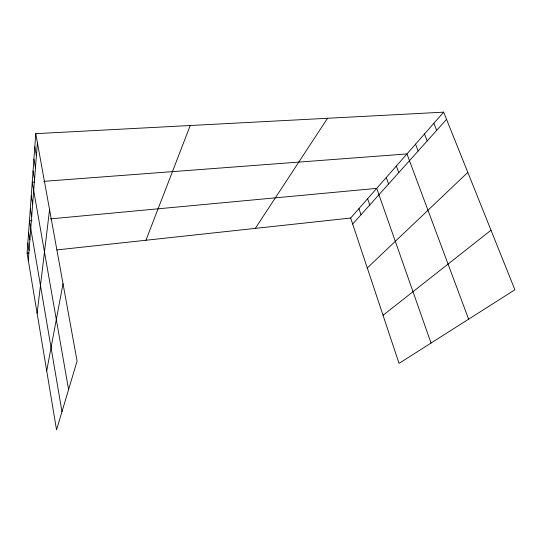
<?xml version="1.0" encoding="UTF-8"?>
<svg xmlns="http://www.w3.org/2000/svg" width="542" height="542" viewBox="0 0 542 542"><rect width="100%" height="100%" fill="white"/><g stroke="black" fill="none" stroke-linecap="round" stroke-linejoin="round"><path stroke-width="0.81" d="M35.765 133.657L77.079 361.114L56.537 429.847L27.1 253.155L35.765 133.657L443.654 112.153L514.9 289.767L399.041 363.391L350.667 218.033L443.654 112.153M28.299 260.363L37.405 142.688M37.127 313.323L49.566 209.625M46.707 370.863L63.021 283.703M145.954 240.255L190.235 125.514M255.316 228.385L327.537 118.271M352.666 224.042L446.547 119.355M367.286 267.965L467.814 172.376M383.038 315.295L491.018 230.221M27.1 253.155L28.76 252.972M56.835 249.923L350.667 218.033M31.951 220.608L29.444 220.838L61.971 411.656M50.345 218.887L376.717 188.372L431.039 343.059M34.715 182.031L32.242 182.22L68.583 389.529M43.78 181.346L406.954 153.942L468.627 319.17M433.871 123.291L436.662 130.378M424.515 133.949L427.204 140.92M415.545 144.158L418.153 151.015M396.351 166.021L398.77 172.634M386.283 177.478L388.607 183.968M367.612 198.738L369.766 204.978M358.939 208.616L361.013 214.734M34.817 146.787L36.402 155.629M33.909 159.226L35.454 167.885M33.055 171.021L34.559 179.504M31.253 195.906L32.662 204.022M30.318 208.751L31.68 216.671M28.618 232.233L29.891 239.781M27.838 242.985L29.078 250.363"/></g></svg>
